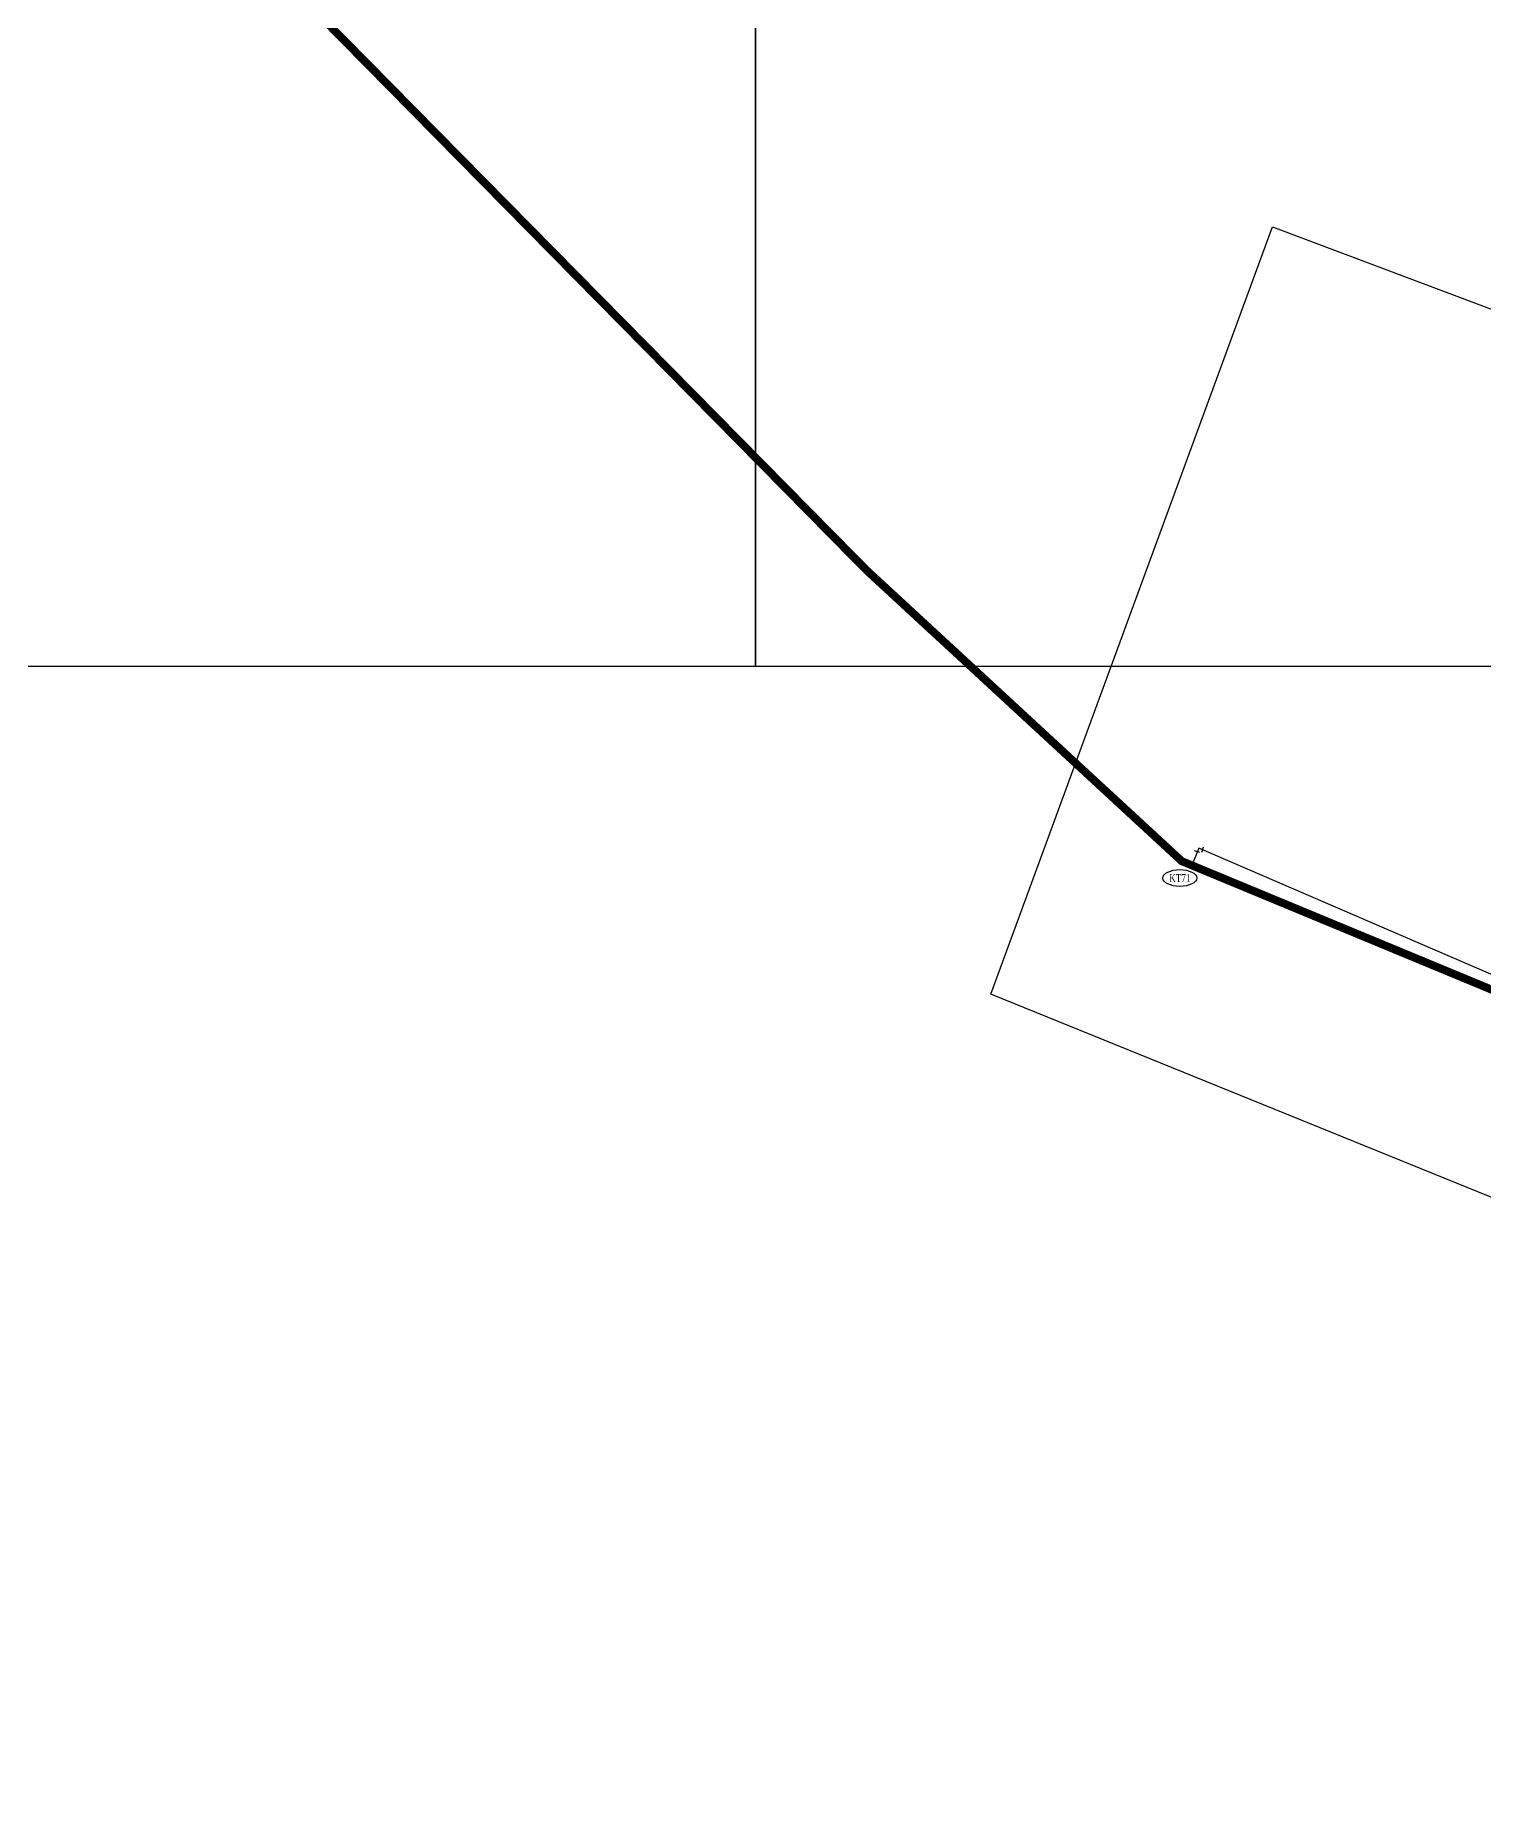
# Model space of a CAD drawing. Extents: x 549410 to 552487, y 2340860 to 2344743.
# Drawn here: x 551566 to 551927.8, y 2342820.5 to 2343261.5 of the extents above; entities that cross this region are included whole.
import ezdxf
from ezdxf.enums import TextEntityAlignment as Align

# ---------------------------------------------------------------- set-up
doc = ezdxf.new("R2010")
doc.units = 0
doc.header["$MEASUREMENT"] = 0
doc.linetypes.add('DASHED', pattern=[0.75, 0.5, -0.25])
for name, color, linetype in [('50', 2, 'Continuous'), ('63', 1, 'Continuous'), ('90', 5, 'DASHED'), ('ten dai khoi thuy', 210, 'Continuous')]:
    doc.layers.add(name, color=color, linetype=linetype)
doc.styles.add('TextNode', font='vntimeh1.shx', dxfattribs={"width": 0.7, "bigfont": 'vn.shx'})
doc.linetypes.add('ZIGZAG', pattern='A,0.0001,-0.2,[131,ltypeshp.shx,S=0.2,R=0,X=-0.2,Y=0],-0.4,[131,ltypeshp.shx,S=0.2,R=180,X=0.2,Y=0],-0.2', length=0.8001)

# ---------------------------------------------------------------- blocks, each defined once
blk = doc.blocks.new('pt')
at = {"color": 3, "linetype": 'Continuous'}
blk.add_line((0.96, -0.69), (0.96, 0.69), dxfattribs=at)
blk = doc.blocks.new('Daudai')
at = {"layer": 'ten dai khoi thuy', "color": 3}
blk.add_circle((0, 0), 0.75, dxfattribs=at)

msp = doc.modelspace()

# ---------------------------------------------------------------- linework, layer by layer
at = {"layer": '63', "linetype": 'ZIGZAG', "ltscale": 10}
msp.add_lwpolyline([(551804.71, 2343021.88), (551875.06, 2343213.56), (552430.52, 2343004.48), (552439.03, 2342837.72), (552300.5, 2342820.55)], close=True, dxfattribs=at)
at = {"layer": '63', "color": 6}
msp.add_lwpolyline([(552006.32, 2342993.71), (551856.68, 2343058.29), (551854.91, 2343054.02)], dxfattribs=at)
at = {"layer": '90', "ltscale": 10, "const_width": 2}
msp.add_lwpolyline([(551572.38, 2343332.04), (551773.66, 2343127.77), (551852.37, 2343055.08), (552106.27, 2342949.74), (552295.03, 2342873.11)], dxfattribs=at)
at = {"layer": 'DEFPOINTS'}
for points in [[(551745.89, 2343103.74), (551270.86, 2343103.74), (551270.86, 2343410.41), (551745.89, 2343410.41)], [(552220.91, 2343103.74), (551745.89, 2343103.74), (551745.89, 2343410.41), (552220.91, 2343410.41)]]:
    msp.add_lwpolyline(points, close=True, dxfattribs=at)
at = {"layer": 'ten dai khoi thuy', "color": 3, "linetype": 'ByBlock'}
msp.add_ellipse((551851.9, 2343050.87), major_axis=(-4.22, 0), ratio=0.497929, dxfattribs=at)

# ---------------------------------------------------------------- block references
at = {"layer": '50'}
for p, rotation in [((551855.95, 2343056.54), 73.05881975216701), ((551856.67, 2343058.26), 343.5636043186282)]:
    msp.add_blockref('pt', p, dxfattribs=dict(at, rotation=rotation))
at = {"layer": 'ten dai khoi thuy'}
msp.add_blockref('Daudai', (551854.91, 2343054.02), dxfattribs=at)

# ---------------------------------------------------------------- texts
at = {"layer": 'ten dai khoi thuy', "color": 2, "style": 'TextNode', "width": 0.75}
msp.add_text('kt71', height=2, dxfattribs=at).set_placement((551851.9, 2343050.87), align=Align.MIDDLE)

doc.saveas('drawing.dxf')
